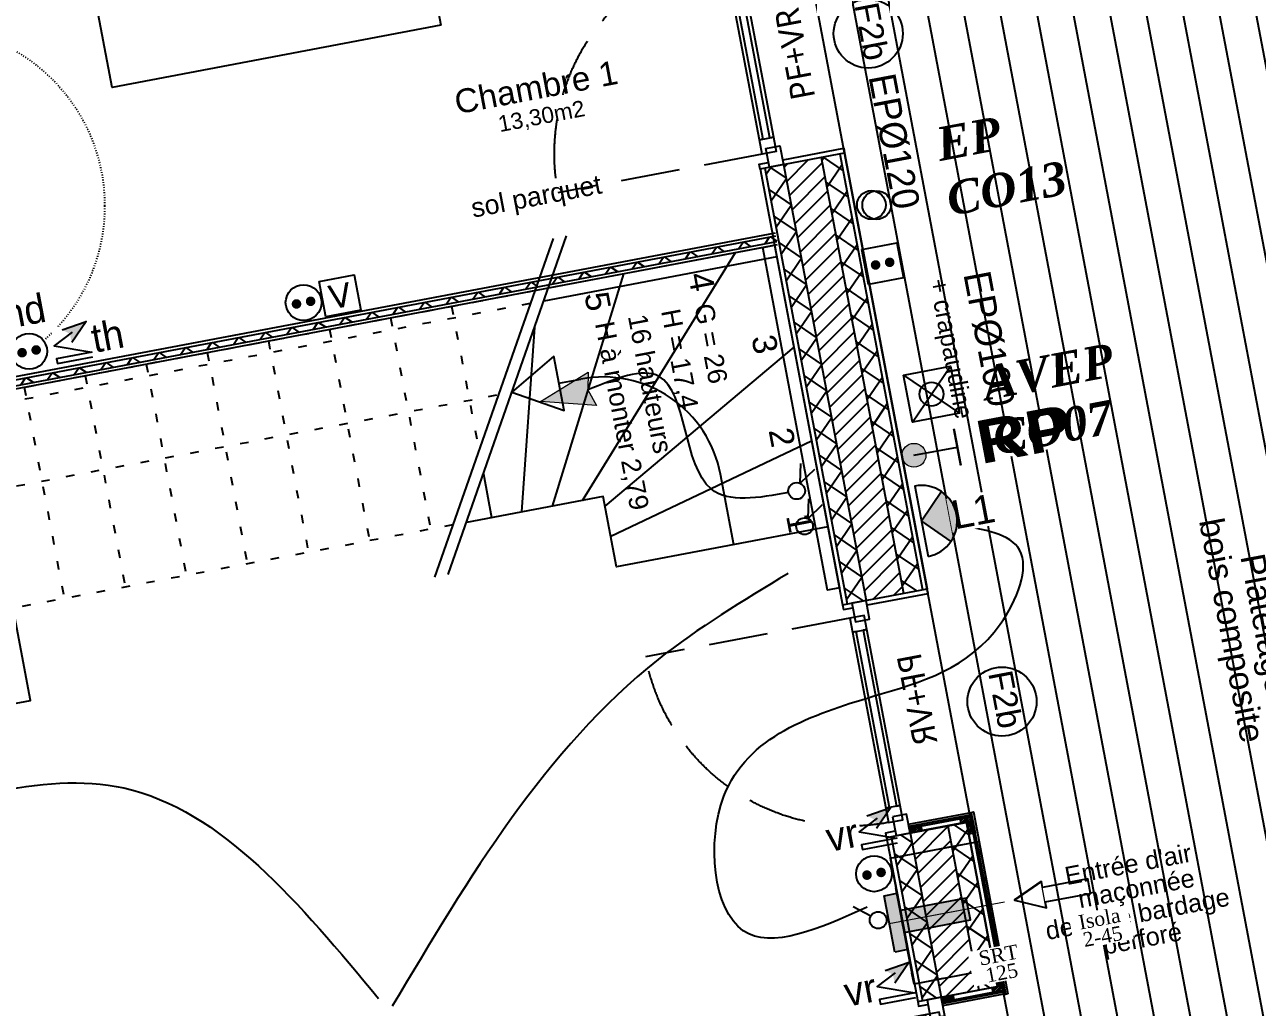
# Model space of a CAD drawing. Header units: centimetres. Extents: x 197412 to 267601, y -375791 to -305433.
# Drawn here: x 226479 to 231635, y -363455 to -359344 of the extents above; entities that cross this region are included whole.
import ezdxf

# ---------------------------------------------------------------- set-up
doc = ezdxf.new("R2010")
doc.units = ezdxf.units.CM
for name, pattern in [('prelem_vmc', [0.222222, 0.111111, -0.111111]), ('prlm_eu-4', [1.574803, 0.984252, -0.19685, 0.19685, -0.19685]), ('Style de ligne -2', [0.694425, 0.48607, -0.208355]), ('Style de ligne -5', [0.20828, 0.069425, -0.138855])]:
    doc.linetypes.add(name, pattern=pattern)
for name, color, linetype in [('3-BAT C-Niveau 0', 250, 'Continuous'), ('prlm-EAU-EF', 161, 'Continuous'), ('prlm-EAU-EPEXT', 145, 'Continuous'), ('prlm-MOD-PB', 123, 'Continuous'), ('prlm-VMC', 62, 'Continuous')]:
    doc.layers.add(name, color=color, linetype=linetype)
for name, color, linetype, lineweight in [('FAUX PLAFOND', 9, 'Continuous', 25), ('prlm-ELEC-CFA', 1, 'Continuous', 25), ('prlm-ELEC-CFO', 1, 'Continuous', 25)]:
    doc.layers.add(name, color=color, linetype=linetype, lineweight=lineweight)
doc.styles.add('Futura Std Book', font='')
doc.styles.add('Helvetica', font='arial.ttf')
doc.styles.add('Lucida Grande', font='')
doc.styles.add('prlm-eau-ef', font='ariblk.ttf', dxfattribs={"height": 18})
doc.styles.add('prlm-eau-ep', font='timesbi.ttf', dxfattribs={"height": 18})
doc.styles.add('prlm-elec-cfa', font='comic.ttf', dxfattribs={"height": 12})
doc.styles.add('prlm-elec-cfo', font='comic.ttf', dxfattribs={"height": 12})
doc.styles.add('prlm-vmc', font='pala.ttf', dxfattribs={"height": 14})
doc.styles.get("Standard").update_dxf_attribs({"font": 'ARIALUNI.TTF', "height": 100})
doc.styles.get('Futura Std Book').set_extended_font_data('Futura Std Book')
doc.styles.get('Lucida Grande').set_extended_font_data('Lucida Grande')
pattern_1 = [(45, (0, 0), (0, -1), [])]
pattern_2 = [(325.723595, (82441.66, 127994.64), (45.054865, 66.106423), []), (55.723595, (82441.66, 127994.64), (66.106423, -45.054865), [])]
pattern_3 = [(45, (82627.55, 127994.637), (-31.2347524, 39.0434405), [])]
pattern_4 = [(325.723595, (82441.66, 127994.64), (45.054865, 66.106423), []), (55.723595, (82441.66, 127994.64), (66.106423, -45.054865), [])]

# ---------------------------------------------------------------- blocks, each defined once
blk = doc.blocks.new('Groupe-89-1')
at = {"linetype": 'Continuous'}
h = blk.add_hatch(dxfattribs=at)
h.set_pattern_fill('BOIS 45', color=256, style=0, pattern_type=2)
h.set_pattern_definition(pattern_1)
h.paths.add_polyline_path([(14794.93, -49065.34), (14799.84, -49064.41), (14800.34, -49067.06), (14795.43, -49067.99)])
h = blk.add_hatch(dxfattribs=at)
h.set_pattern_fill('BOIS 45', color=256, style=0, pattern_type=2)
h.set_pattern_definition(pattern_1)
h.paths.add_polyline_path([(14798.62, -49072.48), (14797.69, -49067.56), (14800.34, -49067.06), (14801.27, -49071.97)])
h = blk.add_hatch(dxfattribs=at)
h.set_pattern_fill('BOIS 45', color=256, style=0, pattern_type=2)
h.set_pattern_definition(pattern_1)
h.paths.add_polyline_path([(14773.61, -49069.38), (14778.52, -49068.45), (14779.02, -49071.1), (14774.11, -49072.03)])
h = blk.add_hatch(dxfattribs=at)
h.set_pattern_fill('BOIS 45', color=256, style=0, pattern_type=2)
h.set_pattern_definition(pattern_1)
h.paths.add_polyline_path([(14810.7, -49136.26), (14809.77, -49131.35), (14812.42, -49130.84), (14813.35, -49135.76)])
h = blk.add_hatch(dxfattribs=at)
h.set_pattern_fill('BOIS 45', color=256, style=0, pattern_type=2)
h.set_pattern_definition(pattern_1)
h.paths.add_polyline_path([(14808.44, -49136.69), (14813.35, -49135.76), (14813.85, -49138.41), (14808.94, -49139.34)])
h = blk.add_hatch(dxfattribs=at)
h.set_pattern_fill('BOIS 45', color=256, style=0, pattern_type=2)
h.set_pattern_definition(pattern_1)
h.paths.add_polyline_path([(14787.12, -49140.72), (14792.03, -49139.79), (14792.53, -49142.45), (14787.62, -49143.38)])
at = {"linetype": 'Continuous', "flags": 128}
for points in [[(14773.61, -49069.38), (14773.42, -49068.39), (14799.65, -49063.42), (14799.84, -49064.41)], [(14810.7, -49136.26), (14797.69, -49067.56), (14774.16, -49072.02), (14773.61, -49069.38), (14799.84, -49064.41), (14813.85, -49138.41), (14787.62, -49143.38), (14787.12, -49140.72)], [(14794.93, -49065.34), (14799.84, -49064.41), (14800.34, -49067.06), (14795.43, -49067.99)], [(14798.62, -49072.48), (14797.69, -49067.56), (14800.34, -49067.06), (14801.27, -49071.97)], [(14815.05, -49139.36), (14814.07, -49139.55), (14799.65, -49063.42), (14800.64, -49063.24)], [(14773.61, -49069.38), (14778.52, -49068.45), (14779.02, -49071.1), (14774.11, -49072.03)], [(14810.7, -49136.26), (14809.77, -49131.35), (14812.42, -49130.84), (14813.35, -49135.76)], [(14813.85, -49138.41), (14814.04, -49139.39), (14787.81, -49144.36), (14787.62, -49143.38)], [(14808.44, -49136.69), (14813.35, -49135.76), (14813.85, -49138.41), (14808.94, -49139.34)], [(14787.12, -49140.72), (14792.03, -49139.79), (14792.53, -49142.45), (14787.62, -49143.38)]]:
    blk.add_lwpolyline(points, close=True, dxfattribs=at)
blk = doc.blocks.new('PORTE FENETRE TYPE 3bis')
at = {"linetype": 'Style de ligne -2', "ltscale": 50.8}
blk.add_line((4, 16), (4, 103), dxfattribs=at)
at = {"linetype": 'Continuous', "lineweight": 25, "flags": 128}
for points in [[(-2, 18), (0, 18), (0, 14)], [(97, 18), (95, 18), (95, 14)], [(0, 7.7), (0, -18), (-2, -18)], [(95, 7.7), (95, -18), (97, -18)]]:
    blk.add_lwpolyline(points, dxfattribs=at)
at = {"linetype": 'Continuous', "flags": 128}
for points in [[(4, 16), (10, 16), (10, 10), (4, 10)], [(10, 16), (85, 16), (85, 14.5), (10, 14.5)], [(85, 16), (91, 16), (91, 10), (85, 10)], [(-2, 14), (6, 14), (6, 8), (-2, 8)], [(10, 11.5), (85, 11.5), (85, 10), (10, 10)], [(89, 14), (97, 14), (97, 8), (89, 8)]]:
    blk.add_lwpolyline(points, close=True, dxfattribs=at)
at = {"linetype": 'Style de ligne -2', "ltscale": 50.8}
blk.add_arc((4, 16), 87, 360, 90, dxfattribs=at)
at = {"insert": (23.21, -0.18), "char_height": 10.161, "attachment_point": 1, "line_spacing_factor": 0.978845, "style": 'Lucida Grande'}
blk.add_mtext('PF+VR ', dxfattribs=at)
blk = doc.blocks.new('Groupe-410-1')
at = {"linetype": 'Continuous'}
blk.add_circle((14756.57, -48737.62), 14.45, dxfattribs=at)
at = {"insert": (14760.68, -48723.8), "char_height": 10.087, "attachment_point": 1, "rotation": 280.7236, "line_spacing_factor": 0.834288, "style": 'Helvetica'}
blk.add_mtext('F2b', dxfattribs=at)
blk = doc.blocks.new('Groupe-411-1')
at = {"linetype": 'Continuous'}
blk.add_circle((14812.55, -49017.08), 14.45, dxfattribs=at)
at = {"insert": (14816.66, -49003.27), "char_height": 10.087, "attachment_point": 1, "rotation": 280.7236, "line_spacing_factor": 0.834288, "style": 'Helvetica'}
blk.add_mtext('F2b', dxfattribs=at)
blk = doc.blocks.new('Groupe-429-1')
at = {"linetype": 'Continuous'}
blk.add_circle((14783.09, -48888.42), 5, dxfattribs=at)
blk = doc.blocks.new('Groupe-430-1')
blk.add_blockref('Groupe-429-1', (0, 0))
at = {"insert": (14807.5, -48836.13), "char_height": 11.3275, "attachment_point": 1, "rotation": 280.7236, "line_spacing_factor": 0.962448, "style": 'Futura Std Book'}
blk.add_mtext('EPØ100\\P{\\H0.6752x;+ crapaudine\\P}', dxfattribs=at)
blk = doc.blocks.new('Groupe-483-1')
at = {"linetype": 'Continuous'}
blk.add_circle((14757.9, -48809.32), 6, dxfattribs=at)
at = {"insert": (14767.79, -48753.48), "char_height": 11.327, "attachment_point": 1, "rotation": 280.7236, "line_spacing_factor": 0.962448, "style": 'Futura Std Book'}
blk.add_mtext('EPØ120', dxfattribs=at)
blk = doc.blocks.new('MTC 125-H1')
at = {"linetype": 'prlm_eu-4', "lineweight": 18, "ltscale": 50.8}
for q in [(0, 25.57), (0, 19.68)]:
    blk.add_line((0, -23.6), q, dxfattribs=at)
at = {"linetype": 'Continuous', "lineweight": 18, "flags": 128}
blk.add_lwpolyline([(3.09, 42.18), (-3.09, 42.18), (-5.59, 42.18), (0, 29.68), (5.59, 42.18)], close=True, dxfattribs=at)
at = {"linetype": 'Continuous', "flags": 128}
blk.add_lwpolyline([(-26.8, 19.68), (26.8, 19.68), (26.8, -18), (-26.8, -18)], close=True, dxfattribs=at)
at = {"linetype": 'prelem_vmc', "ltscale": 50.8, "flags": 128}
blk.add_lwpolyline([(-26.8, 19.68), (26.8, 19.68), (26.8, -18), (-26.8, -18)], close=True, dxfattribs=at)
at = {"insert": (-9.53, 79.29), "char_height": 7.5654, "attachment_point": 2, "rotation": 90, "line_spacing_factor": 0.834288, "style": 'Helvetica'}
blk.add_mtext("Entrée d'air\\P maçonnée\\Pderrière bardage\\Pperforé", dxfattribs=at)
blk = doc.blocks.new('xi.fl')
at = {"layer": 'prlm-ELEC-CFO'}
blk.add_hatch(color=0, dxfattribs=at).paths.add_polyline_path([(20.38, 0), (-1.98, -7.2), (0, 0), (-1.98, 7.2)])
at = {"layer": 'prlm-ELEC-CFO', "color": 0, "lineweight": 5}
blk.add_lwpolyline([(20.38, 0), (-1.98, -7.2), (0, 0), (-1.98, 7.2)], close=True, dxfattribs=at)
blk = doc.blocks.new('xi.PC-EXT')
at = {"layer": 'prlm-ELEC-CFO', "color": 0, "linetype": 'ByBlock', "lineweight": -2, "flags": 128}
blk.add_lwpolyline([(-7.5, 7.5), (7.5, 7.5), (7.5, -7.5), (-7.5, -7.5)], close=True, dxfattribs=at)
at = {"layer": 'prlm-ELEC-CFO', "color": 0, "linetype": 'ByBlock', "lineweight": 5, "const_width": 2}
for points in [[(-4, 0, 1), (-2, 0, 1)], [(2, 0, 1), (4, 0, 1)]]:
    blk.add_lwpolyline(points, format="xyb", close=True, dxfattribs=at)
blk = doc.blocks.new('xi.SA')
at = {"layer": 'prlm-ELEC-CFO', "color": 0}
blk.add_lwpolyline([(0.2, -1.28), (5.5, 5.28)], dxfattribs=at)
blk.add_circle((-2, -4), 3.5, dxfattribs=at)
blk = doc.blocks.new('xi.LUM1')
at = {"layer": 'prlm-ELEC-CFO', "linetype": 'ByBlock', "lineweight": 5}
blk.add_hatch(color=0, dxfattribs=at).paths.add_polyline_path([(10.61, 10.61, 0.414214), (-10.61, 10.61), (0, 0)])
at = {"layer": 'prlm-ELEC-CFO', "color": 0, "linetype": 'ByBlock', "lineweight": -2, "flags": 128}
blk.add_lwpolyline([(15, 0, 1), (-15, 0)], format="xyb", close=True, dxfattribs=at)
at = {"layer": 'prlm-ELEC-CFO', "color": 0}
blk.add_lwpolyline([(-10.61, 10.61), (0, 0), (10.61, 10.61)], dxfattribs=at)
blk = doc.blocks.new('xi.VR')
at = {"layer": 'prlm-ELEC-CFO', "lineweight": 5}
blk.add_hatch(color=0, dxfattribs=at).paths.add_polyline_path([(-3, 6), (-0.1, 3.7), (0, 0), (7.5, 7.5)])
at = {"layer": 'prlm-ELEC-CFO', "color": 0}
for points in [[(-3, 6), (7.5, 7.5), (0, 0)], [(0.95, 4.23), (-7.5, 0), (7.5, -5.5), (-7.5, -5.5), (-7.5, -7.5), (7.5, -7.5)]]:
    blk.add_lwpolyline(points, dxfattribs=at)
blk = doc.blocks.new('xi.PC')
at = {"color": 0, "lineweight": 5}
blk.add_wipeout([(-7.5, -7.5), (7.5, -7.5), (7.5, 7.5), (-7.5, 7.5)], dxfattribs=at).dxf.layer = 'prlm-ELEC-CFO'
at = {"layer": 'prlm-ELEC-CFO', "color": 0, "linetype": 'ByBlock', "lineweight": 5, "const_width": 2}
for points in [[(-4, 0, 1), (-2, 0, 1)], [(2, 0, 1), (4, 0, 1)]]:
    blk.add_lwpolyline(points, format="xyb", close=True, dxfattribs=at)
at = {"layer": 'prlm-ELEC-CFO', "color": 0, "linetype": 'ByBlock', "lineweight": -2}
blk.add_circle((0, 0), 7.5, dxfattribs=at)
blk = doc.blocks.new('xi.VV')
at = {"layer": 'prlm-ELEC-CFO', "color": 0}
blk.add_lwpolyline([(6.95, 3.42), (0.01, -1.13), (1.91, 6.95)], dxfattribs=at)
blk.add_circle((-2, -4), 3.5, dxfattribs=at)
blk = doc.blocks.new('xi.PCHD')
at = {"color": 0, "lineweight": 5}
blk.add_wipeout([(-7.5, -7.5), (7.5, -7.5), (7.5, 7.5), (-7.5, 7.5)], dxfattribs=at).dxf.layer = 'prlm-ELEC-CFO'
at = {"layer": 'prlm-ELEC-CFO', "color": 0, "linetype": 'ByBlock', "lineweight": 5, "const_width": 2}
for points in [[(-4, 0, 1), (-2, 0, 1)], [(2, 0, 1), (4, 0, 1)]]:
    blk.add_lwpolyline(points, format="xyb", close=True, dxfattribs=at)
at = {"layer": 'prlm-ELEC-CFO', "color": 0, "linetype": 'ByBlock', "lineweight": -2}
blk.add_circle((0, 0), 7.5, dxfattribs=at)
blk = doc.blocks.new('xi.EA-Ma')
at = {"layer": 'prlm-MOD-PB'}
blk.add_hatch(color=0, dxfattribs=at).paths.add_polyline_path([(-4.65, 0), (-4.65, -28), (4.65, -28), (4.65, 0)])
at = {"layer": 'prlm-VMC', "linetype": 'ByBlock'}
blk.add_hatch(color=0, dxfattribs=at).paths.add_polyline_path([(-12, 5.6), (12, 5.6), (12, 0), (-12, 0)])
at = {"layer": 'prlm-MOD-PB', "color": 0, "linetype": 'ByBlock', "lineweight": -2, "flags": 128}
blk.add_lwpolyline([(-4.65, 0), (-4.65, -28), (4.65, -28), (4.65, 0)], close=True, dxfattribs=at)
at = {"layer": 'prlm-VMC', "color": 0, "linetype": 'ByBlock', "flags": 128}
for points in [[(-12, 5.6), (12, 5.6), (12, 0), (-12, 0)], [(-3.09, -60.19), (-3.09, -79.51), (3.09, -79.51), (3.09, -60.19), (5.59, -60.19), (0, -47.69), (-5.59, -60.19)]]:
    blk.add_lwpolyline(points, close=True, dxfattribs=at)
blk = doc.blocks.new('xi.rp')
at = {"layer": 'prlm-EAU-EF', "lineweight": 5}
h = blk.add_hatch(color=0, dxfattribs=at)
edge = h.paths.add_edge_path()
edge.add_arc((0, 5), 5, 0, 360)
at = {"layer": 'prlm-EAU-EF', "color": 0, "const_width": 1, "flags": 128}
blk.add_lwpolyline([(-7.82, 23.46), (7.82, 23.46)], dxfattribs=at)
at = {"layer": 'prlm-EAU-EF', "color": 0, "flags": 128}
blk.add_lwpolyline([(0, 5), (0, 23.46)], dxfattribs=at)
at = {"layer": 'prlm-EAU-EF', "color": 0, "lineweight": 5}
blk.add_circle((0, 5), 5, dxfattribs=at)
blk = doc.blocks.new('xi.avext')
at = {"layer": 'prlm-EAU-EPEXT'}
blk.add_lwpolyline([(-10, 10), (10, 10), (10, -10), (-10, -10)], close=True, dxfattribs=at)
for points in [[(-10, 10), (10, -10)], [(-10, -10), (10, 10)]]:
    blk.add_lwpolyline(points, dxfattribs=at)
blk.add_circle((0, 0), 5, dxfattribs=at)
blk = doc.blocks.new('xi.TV')
at = {"layer": 'prlm-ELEC-CFA', "color": 0, "linetype": 'ByBlock', "lineweight": -2, "flags": 128}
blk.add_lwpolyline([(-7.5, 7.5), (7.5, 7.5), (7.5, -7.5), (-7.5, -7.5)], close=True, dxfattribs=at)
at = {"layer": 'prlm-ELEC-CFA', "color": 0, "linetype": 'ByBlock', "insert": (0, 0), "char_height": 10, "width": 11.36, "attachment_point": 5}
blk.add_mtext('{\\fVerdana|b0|i0|c0|p34;V}', dxfattribs=at)
blk = doc.blocks.new('xi.epext')
at = {"layer": 'prlm-EAU-EPEXT', "color": 0, "linetype": 'ByBlock', "lineweight": -2}
blk.add_circle((0, 0), 5, dxfattribs=at)
blk = doc.blocks.new('Groupe-76-1')
at = {"linetype": 'Continuous'}
for p, q in [((14624.74, -48823.29), (14575.19, -48964.98)), ((14580.86, -48963.91), (14630.42, -48822.21)), ((14637.1, -48932.9), (14701.11, -48829.18)), ((14654.15, -48838.07), (14624.41, -48935.31)), ((14611.73, -48937.71), (14617.06, -48860.39)), ((14725.45, -48868.84), (14646.45, -48935.39)), ((14627.19, -48883.89), (14636.37, -48882.15)), ((14732.9, -48908.17), (14648.86, -48948.07)), ((14595.58, -48921.82), (14599.04, -48940.11)), ((14700.38, -48951.45), (14694.8, -48921.97))]:
    blk.add_line(p, q, dxfattribs=at)
at = {"linetype": 'Style de ligne -5', "ltscale": 50.8}
for p, q in [((14618.13, -48844.93), (14618.13, -48844.89)), ((14582.3, -48851.68), (14593.72, -48911.99)), ((14556.75, -48856.52), (14573.5, -48944.95)), ((14505.66, -48866.19), (14522.41, -48954.62)), ((14531.21, -48861.36), (14547.95, -48949.79)), ((14480.11, -48871.03), (14496.86, -48959.46)), ((14454.57, -48875.87), (14471.31, -48964.3)), ((14429.02, -48880.71), (14445.77, -48969.14)), ((14403.48, -48885.55), (14420.22, -48973.97)), ((14377.93, -48890.38), (14394.68, -48978.81)), ((14379.48, -48930.8), (14601.87, -48888.69))]:
    blk.add_line(p, q, dxfattribs=at)
at = {"linetype": 'Continuous', "flags": 128}
for points in [[(14622.79, -48844.01), (14717.36, -48826.1), (14739.69, -48944.01), (14651.26, -48960.75), (14645.68, -48931.28), (14588.48, -48942.11)], [(14622.78, -48844.05), (14717.36, -48826.14), (14718.29, -48831.05), (14620.87, -48849.5)]]:
    blk.add_lwpolyline(points, dxfattribs=at)
for points in [[(14712.45, -48827.07), (14717.36, -48826.14), (14744.52, -48969.55), (14739.61, -48970.49)], [(14625.05, -48872.54), (14607.54, -48887.61), (14629.34, -48895.24)]]:
    blk.add_lwpolyline(points, close=True, dxfattribs=at)
at = {"linetype": 'Style de ligne -5', "ltscale": 50.8, "flags": 128}
for points in [[(14615.2, -48850.57), (14325.77, -48905.38), (14324.84, -48900.47), (14618.13, -48844.93)], [(14582.81, -48943.18), (14369.13, -48983.65), (14352.38, -48895.22), (14617.12, -48845.09)]]:
    blk.add_lwpolyline(points, dxfattribs=at)
blk.add_lwpolyline([(14377.33, -48919.46), (14359.83, -48934.52), (14381.63, -48942.15)], close=True, dxfattribs=at)
at = {"linetype": 'Continuous'}
blk.add_arc((14645.68, -48931.28), 50, 10.7236, 100.7236, dxfattribs=at)
blk = doc.blocks.new('Groupe-77-1')
at = {"linetype": 'Continuous'}
for p, q in [((15070.67, -49289.05), (14949.34, -48648.37)), ((15085.41, -49286.26), (14964.08, -48645.58)), ((15041.19, -49294.63), (14919.86, -48653.95)), ((15055.93, -49291.84), (14934.6, -48651.16)), ((15011.72, -49300.21), (14890.39, -48659.53)), ((15026.46, -49297.42), (14905.12, -48656.74)), ((14982.24, -49305.79), (14860.91, -48665.11)), ((14996.98, -49303), (14875.65, -48662.32)), ((14967.5, -49308.59), (14846.17, -48667.9)), ((14938.03, -49314.17), (14816.7, -48673.49)), ((14952.76, -49311.38), (14831.43, -48670.7)), ((14908.55, -49319.75), (14787.22, -48679.07)), ((14923.29, -49316.96), (14801.96, -48676.28)), ((14879.07, -49325.33), (14757.74, -48684.65)), ((14893.81, -49322.54), (14772.48, -48681.86)), ((14864.34, -49328.12), (14743.01, -48687.44))]:
    blk.add_line(p, q, dxfattribs=at)
at = {"linetype": 'Continuous', "lineweight": 18, "flags": 128}
blk.add_lwpolyline([(15095.23, -49284.4), (14974.19, -48643.66), (14728.56, -48690.18), (14724.42, -48669.9), (14989.7, -48619.66), (15114.88, -49280.67)], close=True, dxfattribs=at)
at = {"linetype": 'Continuous', "flags": 128}
blk.add_lwpolyline([(14974.19, -48643.66), (15095.52, -49284.34), (14849.6, -49330.91), (14728.27, -48690.23)], close=True, dxfattribs=at)
blk = doc.blocks.new('Groupe-78-1')
at = {"linetype": 'Continuous'}
for p, q in [((14542.46, -48547.49), (14404.91, -48573.54)), ((14542.46, -48547.49), (14411.88, -48610.4)), ((14542.46, -48547.49), (14436.36, -48638.83)), ((14411.88, -48610.4), (14404.9, -48573.47)), ((14411.88, -48610.4), (14436.41, -48638.88))]:
    blk.add_line(p, q, dxfattribs=at)
at = {"linetype": 'Continuous', "flags": 128}
blk.add_lwpolyline([(14577.82, -48734.17), (14440.26, -48760.22), (14404.91, -48573.54), (14542.46, -48547.49)], close=True, dxfattribs=at)
blk = doc.blocks.new('xi.TH')
at = {"color": 0, "lineweight": 5}
blk.add_wipeout([(-7.5, -7.5), (7.5, -7.5), (7.5, 7.5), (-7.5, 7.5)], dxfattribs=at).dxf.layer = 'prlm-ELEC-CFA'
at = {"layer": 'prlm-ELEC-CFA', "lineweight": 5}
blk.add_hatch(color=0, dxfattribs=at).paths.add_polyline_path([(-3, 6), (-0.1, 3.7), (0, 0), (7.5, 7.5)])
at = {"layer": 'prlm-ELEC-CFA', "color": 0}
for points in [[(-3, 6), (7.5, 7.5), (0, 0)], [(0.95, 4.23), (-7.5, 0), (7.5, -5.5), (-7.5, -5.5), (-7.5, -7.5), (7.5, -7.5)]]:
    blk.add_lwpolyline(points, dxfattribs=at)

msp = doc.modelspace()

# ---------------------------------------------------------------- hatches: boundary and pattern name
at = {"linetype": 'Continuous'}
h = msp.add_hatch(dxfattribs=at)
h.set_pattern_fill('02_ISOLANT', color=256, scale=10, angle=10.7236, style=0, pattern_type=2)
h.set_pattern_definition([(55.723595, (82441.66, 127994.64), (-66.106423, 45.054865), []), (145.723595, (82441.66, 127994.64), (45.054865, 66.106423), [])])
h.paths.add_polyline_path([(226260.3, -360864.1), (226264.8, -360887.7), (229625.8, -360251.2), (229621.4, -360227.6)])
at = {"layer": '3-BAT C-Niveau 0'}
h = msp.add_hatch(dxfattribs=at)
h.set_pattern_fill('02_ISOLANT', color=256, scale=10, angle=-79.2764, style=0, pattern_type=2)
h.set_pattern_definition(pattern_4)
h.paths.add_polyline_path([(229889, -359884.9), (229810.4, -359899.7), (230155.7, -361723.2), (230234.3, -361708.3)])
h = msp.add_hatch(dxfattribs=at)
h.set_pattern_fill('02_ISOLANT', color=256, scale=10, angle=-79.2764, style=0, pattern_type=2)
h.set_pattern_definition(pattern_4)
h.paths.add_polyline_path([(229653.2, -359929.5), (229574.6, -359944.4), (229919.9, -361767.8), (229998.5, -361752.9)])
h = msp.add_hatch(dxfattribs=at)
h.set_pattern_fill('MURS MACONNERIE-2', color=256, scale=10, style=0, pattern_type=2)
h.set_pattern_definition(pattern_3)
h.paths.add_polyline_path([(229810.4, -359899.7), (229653.2, -359929.5), (229998.5, -361752.9), (230155.7, -361723.2)])
h = msp.add_hatch(dxfattribs=at)
h.set_pattern_fill('02_ISOLANT', color=256, scale=10, angle=-79.2764, style=0, pattern_type=2)
h.set_pattern_definition(pattern_2)
h.paths.add_polyline_path([(230418.6, -362681), (230340, -362695.9), (230470, -363382.8), (230548.7, -363367.9)])
h = msp.add_hatch(dxfattribs=at)
h.set_pattern_fill('02_ISOLANT', color=256, scale=10, angle=-79.2764, style=0, pattern_type=2)
h.set_pattern_definition(pattern_2)
h.paths.add_polyline_path([(230182.7, -362725.6), (230104.1, -362740.5), (230234.2, -363427.5), (230312.8, -363412.6)])
h = msp.add_hatch(dxfattribs=at)
h.set_pattern_fill('MURS MACONNERIE-2', color=256, scale=10, style=0, pattern_type=2)
h.set_pattern_definition(pattern_3)
h.paths.add_polyline_path([(230340, -362695.9), (230182.7, -362725.6), (230312.8, -363412.6), (230470, -363382.8)])
at = {"layer": 'FAUX PLAFOND'}
h = msp.add_hatch(dxfattribs=at)
h.set_pattern_fill('BA 13', color=256, scale=10, style=0, pattern_type=2)
h.set_pattern_definition([(218.65981, (82448.03, 127995.84), (-199.24783, 287.75041), [])])
h.paths.add_polyline_path([(224286.6, -361273), (222905.8, -361534.5), (223146.9, -362807.6), (223784.7, -362686.8), (223909.4, -363345.5), (225531.4, -363038.4), (225406, -362376), (226509.7, -362170.1), (226269.4, -360901.6), (225180.9, -361104.6), (225145.3, -360916.5), (225145.3, -360916.5), (225006.6, -360184.5), (225006.7, -360184.5), (224994.6, -360120.9), (224613, -358105.9), (222338, -358536.7), (222719.7, -360552), (223717, -360363.2), (223893.7, -361296.5), (224277.3, -361223.9)])

# ---------------------------------------------------------------- linework, layer by layer
at = {"linetype": 'Continuous'}
for p, q in [((226257.9, -360851.3), (229619, -360214.8)), ((226260.3, -360864.1), (229621.4, -360227.6)), ((226260.3, -360864.1), (229621.4, -360227.6)), ((226264.8, -360887.7), (229625.8, -360251.2)), ((226264.8, -360887.7), (229625.8, -360251.2))]:
    msp.add_line(p, q, dxfattribs=at)
at = {"linetype": 'Continuous', "lineweight": 25}
for p, q in [((226257.9, -360851.3), (229619, -360214.8)), ((226267.2, -360900.4), (229628.3, -360263.9))]:
    msp.add_line(p, q, dxfattribs=at)
at = {"linetype": 'Style de ligne -5', "ltscale": 50.8}
msp.add_circle((226063.2, -360102.7), 750, dxfattribs=at)
at = {"layer": '3-BAT C-Niveau 0'}
for p, q in [((229555, -359948.1), (229908.7, -359881.1)), ((229889, -359884.9), (230234.3, -361708.3)), ((229908.7, -359881.1), (230254, -361704.6)), ((229908.7, -359881.1), (230254, -361704.6)), ((229555, -359948.1), (229900.3, -361771.5)), ((229555, -359948.1), (229900.3, -361771.5)), ((229574.6, -359944.4), (229919.9, -361767.8)), ((229653.2, -359929.5), (229998.5, -361752.9)), ((229810.4, -359899.7), (230155.7, -361723.2)), ((229810.4, -359899.7), (230155.7, -361723.2)), ((229900.3, -361771.5), (230254, -361704.6)), ((230084.5, -362744.3), (230438.2, -362677.3)), ((230418.6, -362681), (230548.7, -363367.9)), ((230438.2, -362677.3), (230568.3, -363364.2)), ((230438.2, -362677.3), (230568.3, -363364.2)), ((230182.7, -362725.6), (230312.8, -363412.6)), ((230340, -362695.9), (230470, -363382.8)), ((230340, -362695.9), (230470, -363382.8)), ((230084.5, -362744.3), (230214.6, -363431.2)), ((230084.5, -362744.3), (230214.6, -363431.2)), ((230104.1, -362740.5), (230234.2, -363427.5)), ((230214.6, -363431.2), (230568.3, -363364.2))]:
    msp.add_line(p, q, dxfattribs=at)
at = {"layer": '3-BAT C-Niveau 0', "ltscale": 50.8, "flags": 128}
msp.add_lwpolyline([(224280.2, -361274.2), (222899.4, -361535.7), (223140.5, -362808.8), (223778.3, -362688), (223903.1, -363346.7), (225525.1, -363039.6), (225399.6, -362377.2), (226503.3, -362171.3), (226263.1, -360902.8), (225174.5, -361105.8), (225138.9, -360917.7), (225138.9, -360917.7), (225000.3, -360185.7), (225000.3, -360185.7), (224988.3, -360122.1), (224606.6, -358107.1), (222331.7, -358538), (222713.3, -360553.2), (223710.6, -360364.4), (223887.4, -361297.7), (224270.9, -361225.1)], close=True, dxfattribs=at)
at = {"layer": 'prlm-ELEC-CFO'}
for points in [[(229673.9, -361301.5), (229350.4, -361286.6), (229132.7, -360815.8), (228834.5, -360872.3)], [(230002.5, -363036.7), (229484.8, -363134.8), (229404.1, -362572), (230028.1, -362154.1), (230560.2, -361851.8), (230641.1, -361541.9), (230379.1, -361436)], [(229672.2, -361640.7), (229128.3, -362000.4), (228016.6, -363450.3)], [(225746.2, -362741), (226893.2, -362537.5), (227959.4, -363417.6)]]:
    msp.add_spline(points, degree=3, dxfattribs=at)

# ---------------------------------------------------------------- block references
at = {"xscale": 10, "yscale": 10, "zscale": 10}
for name in ['Groupe-78-1', 'Groupe-77-1', 'Groupe-76-1']:
    msp.add_blockref(name, (82441.7, 127994.6), dxfattribs=at)
at = {"layer": '3-BAT C-Niveau 0', "yscale": 10, "zscale": 10}
for name, p, xscale, rotation in [('PORTE FENETRE TYPE 3bis', (229728.1, -359895), 10, 100.7235947438886), ('PORTE FENETRE TYPE 3bis', (230080.9, -361757.7), -10, 100.7235947438887), ('MTC 125-H1', (230326.4, -363061.1), 10, 280.7235947438905), ('PORTE FENETRE TYPE 3bis', (230395.2, -363417.4), -10, 100.7235947438887)]:
    msp.add_blockref(name, p, dxfattribs=dict(at, xscale=xscale, rotation=rotation))
at = {"layer": '3-BAT C-Niveau 0', "xscale": 10, "yscale": 10, "zscale": 10}
for name in ['Groupe-410-1', 'Groupe-483-1', 'Groupe-430-1', 'Groupe-411-1', 'Groupe-89-1']:
    msp.add_blockref(name, (82441.7, 127994.6), dxfattribs=at)
at = {"layer": 'prlm-EAU-EF', "xscale": 10, "yscale": 10, "zscale": 10, "rotation": 280.7235947438903}
msp.add_blockref('xi.rp', (230149.9, -361155.1), dxfattribs=at)
at = {"layer": 'prlm-EAU-EPEXT', "rotation": 10.72360141139323}
for name, p, xscale, yscale, zscale in [('xi.epext', (230043, -360099.1), 11.99999999999999, 11.99999999999999, 11.99999999999999), ('xi.avext', (230272.5, -360890), 10, 10, 10)]:
    msp.add_blockref(name, p, dxfattribs=dict(at, xscale=xscale, yscale=yscale, zscale=zscale))
at = {"layer": 'prlm-ELEC-CFO', "xscale": 10, "yscale": 10, "zscale": 10}
for name, p, rotation in [('xi.PC-EXT', (230067.9, -360344), 10.72360141139323), ('xi.fl', (228834.5, -360872.3), 193.7994569229325), ('xi.VV', (229720.5, -361252), 10.72360141139323), ('xi.VV', (229753.5, -361399.6), 10.72360141139323), ('xi.SA', (230006.1, -363078.4), 100.7236014113625)]:
    msp.add_blockref(name, p, dxfattribs=dict(at, rotation=rotation))

# ---------------------------------------------------------------- texts
at = {"style": 'Helvetica'}
for s, rotation, p in [('sol parquet', 10.7236, (228354.6, -360152)), ('G = 26', 280.7236, (229279.5, -360519.4)), ('16 hauteurs', 280.7236, (229001.9, -360564)), ('H = 17,4', 280.7236, (229140.8, -360541.8)), ('H à monter 2,79', 280.7236, (228864.4, -360594.2))]:
    msp.add_text(s, height=80, rotation=rotation, dxfattribs=at).set_placement(p)
at = {"line_spacing_factor": 0.834288, "style": 'Helvetica'}
for s, insert, char_height, attachment_point, rotation in [('Chambre 1\\P{\\H0.6752x;13,30m2}\\P', (228608.5, -359556.8), 100, 2, 10.7236), ('4\\P', (229353, -360371.6), 100.9, 1, 280.7236), ('5\\P', (228918.7, -360453.8), 100.9, 1, 280.7236), ('3\\P', (229617.7, -360633.2), 100.9, 1, 280.7236), ('2\\P', (229689.5, -361022.6), 100.9, 1, 280.7236), ('Terrasse\\P{\\H0.6752x;17,06m2}\\P{\\H0.6752x;P}{\\H0.6752x;latelage }{\\H0.6752x;\\P}{\\H0.6752x;bois composite\\P}\\P', (232066, -361776.3), 151.309, 2, 280.7236), ('1\\P', (229762.6, -361380.6), 100.9, 1, 280.7236)]:
    msp.add_mtext(s, dxfattribs=dict(at, insert=insert, char_height=char_height, attachment_point=attachment_point, rotation=rotation))
at = {"layer": 'prlm-EAU-EPEXT', "insert": (230281.4, -359777.9), "char_height": 140, "attachment_point": 1, "rotation": 10.7236, "style": 'prlm-eau-ep'}
msp.add_mtext_dynamic_manual_height_columns('EP CO13', width=91.584, gutter_width=75, heights=[0], dxfattribs=at)

# ---------------------------------------------------------------- next in the draw order: block references
at = {"layer": 'prlm-ELEC-CFO', "xscale": 10, "yscale": 10, "zscale": 10, "rotation": 10.72360141139323}
msp.add_blockref('xi.PC', (227645.4, -360507.1), dxfattribs=at)

# ---------------------------------------------------------------- next in the draw order: texts
at = {"layer": 'prlm-EAU-EF', "insert": (230643, -360968.7), "char_height": 180, "attachment_point": 2, "rotation": 10.7236, "line_spacing_factor": 0.8, "style": 'prlm-eau-ef', "bg_fill": 3, "box_fill_scale": 0.95, "bg_fill_color": 256, "bg_fill_transparency": 0}
msp.add_mtext('RP', dxfattribs=at)
at = {"layer": 'prlm-ELEC-CFO', "char_height": 120, "attachment_point": 5, "rotation": 10.7236, "line_spacing_factor": 0.8, "style": 'prlm-elec-cfo', "bg_fill": 3, "box_fill_scale": 1.1, "bg_fill_color": 256, "bg_fill_transparency": 0}
for s, insert in [('hd', (226476.4, -360543.8)), ('L1', (230447.1, -361380.5)), ('vr', (229898.3, -362734.2)), ('vr', (229974, -363381.7))]:
    msp.add_mtext(s, dxfattribs=dict(at, insert=insert))
at = {"layer": 'prlm-VMC', "insert": (230546.7, -363206.9), "char_height": 60, "width": 236.74, "attachment_point": 2, "rotation": 10.7236, "line_spacing_factor": 0.75, "style": 'prlm-vmc', "bg_fill": 3, "box_fill_scale": 1.1, "bg_fill_color": 256, "bg_fill_transparency": 0}
msp.add_mtext('SRT 125', dxfattribs=at)

# ---------------------------------------------------------------- next in the draw order: block references
at = {"layer": 'prlm-ELEC-CFA', "xscale": 10, "yscale": 10, "zscale": 10, "rotation": 10.72360141139323}
msp.add_blockref('xi.TV', (227797.9, -360478.3), dxfattribs=at)
at = {"layer": 'prlm-ELEC-CFO', "xscale": 10, "yscale": 10, "zscale": 10}
for name, p, rotation in [('xi.PCHD', (226497.3, -360710.9), 10.94133852602778), ('xi.LUM1', (230229.8, -361421.7), 280.7236014113931), ('xi.VR', (230042.9, -362706.8), 10.72360141139323), ('xi.VR', (230118.6, -363354.3), 10.72360141139323)]:
    msp.add_blockref(name, p, dxfattribs=dict(at, rotation=rotation))

# ---------------------------------------------------------------- next in the draw order: texts
at = {"layer": 'prlm-EAU-EPEXT', "insert": (230474.6, -360778.7), "char_height": 140, "attachment_point": 1, "rotation": 10.7236, "style": 'prlm-eau-ep'}
msp.add_mtext_dynamic_manual_height_columns('AVEP CO07', width=153.021, gutter_width=75, heights=[0], dxfattribs=at)

# ---------------------------------------------------------------- next in the draw order: linework, layer by layer
at = {"layer": 'prlm-ELEC-CFO'}
msp.add_spline([(226322.1, -360750.3), (225662.4, -359792.2), (227039.7, -359065.2)], degree=3, dxfattribs=at)

# ---------------------------------------------------------------- next in the draw order: block references
at = {"layer": 'prlm-ELEC-CFO', "xscale": 10, "yscale": 10, "zscale": 10, "rotation": 10.72360141139323}
msp.add_blockref('xi.PC', (230031.9, -362896.4), dxfattribs=at)

# ---------------------------------------------------------------- next in the draw order: block references
at = {"layer": 'prlm-VMC', "ltscale": 50, "xscale": 10, "yscale": 10, "zscale": 10, "rotation": 100.7235947438345}
msp.add_blockref('xi.EA-Ma', (230151.1, -363096), dxfattribs=at)

# ---------------------------------------------------------------- next in the draw order: texts
at = {"layer": 'prlm-ELEC-CFA', "insert": (226825.3, -360646.7), "char_height": 120, "attachment_point": 5, "rotation": 10.7236, "line_spacing_factor": 0.8, "style": 'prlm-elec-cfa', "bg_fill": 3, "box_fill_scale": 1.1, "bg_fill_color": 256, "bg_fill_transparency": 0}
msp.add_mtext('th', dxfattribs=at)

# ---------------------------------------------------------------- next in the draw order: block references
at = {"layer": 'prlm-ELEC-CFA', "xscale": 9.999999999999998, "yscale": 9.999999999999998, "zscale": 9.999999999999998, "rotation": 10.72360141139323}
msp.add_blockref('xi.TH', (226675.7, -360673.9), dxfattribs=at)

# ---------------------------------------------------------------- next in the draw order: texts
at = {"layer": 'prlm-VMC', "insert": (230969.1, -363054.8), "char_height": 60, "width": 236.74, "attachment_point": 2, "rotation": 10.7236, "line_spacing_factor": 0.75, "style": 'prlm-vmc', "bg_fill": 3, "box_fill_scale": 1.1, "bg_fill_color": 256, "bg_fill_transparency": 0}
msp.add_mtext('Isola\\P2-45', dxfattribs=at)

doc.saveas('drawing.dxf')
